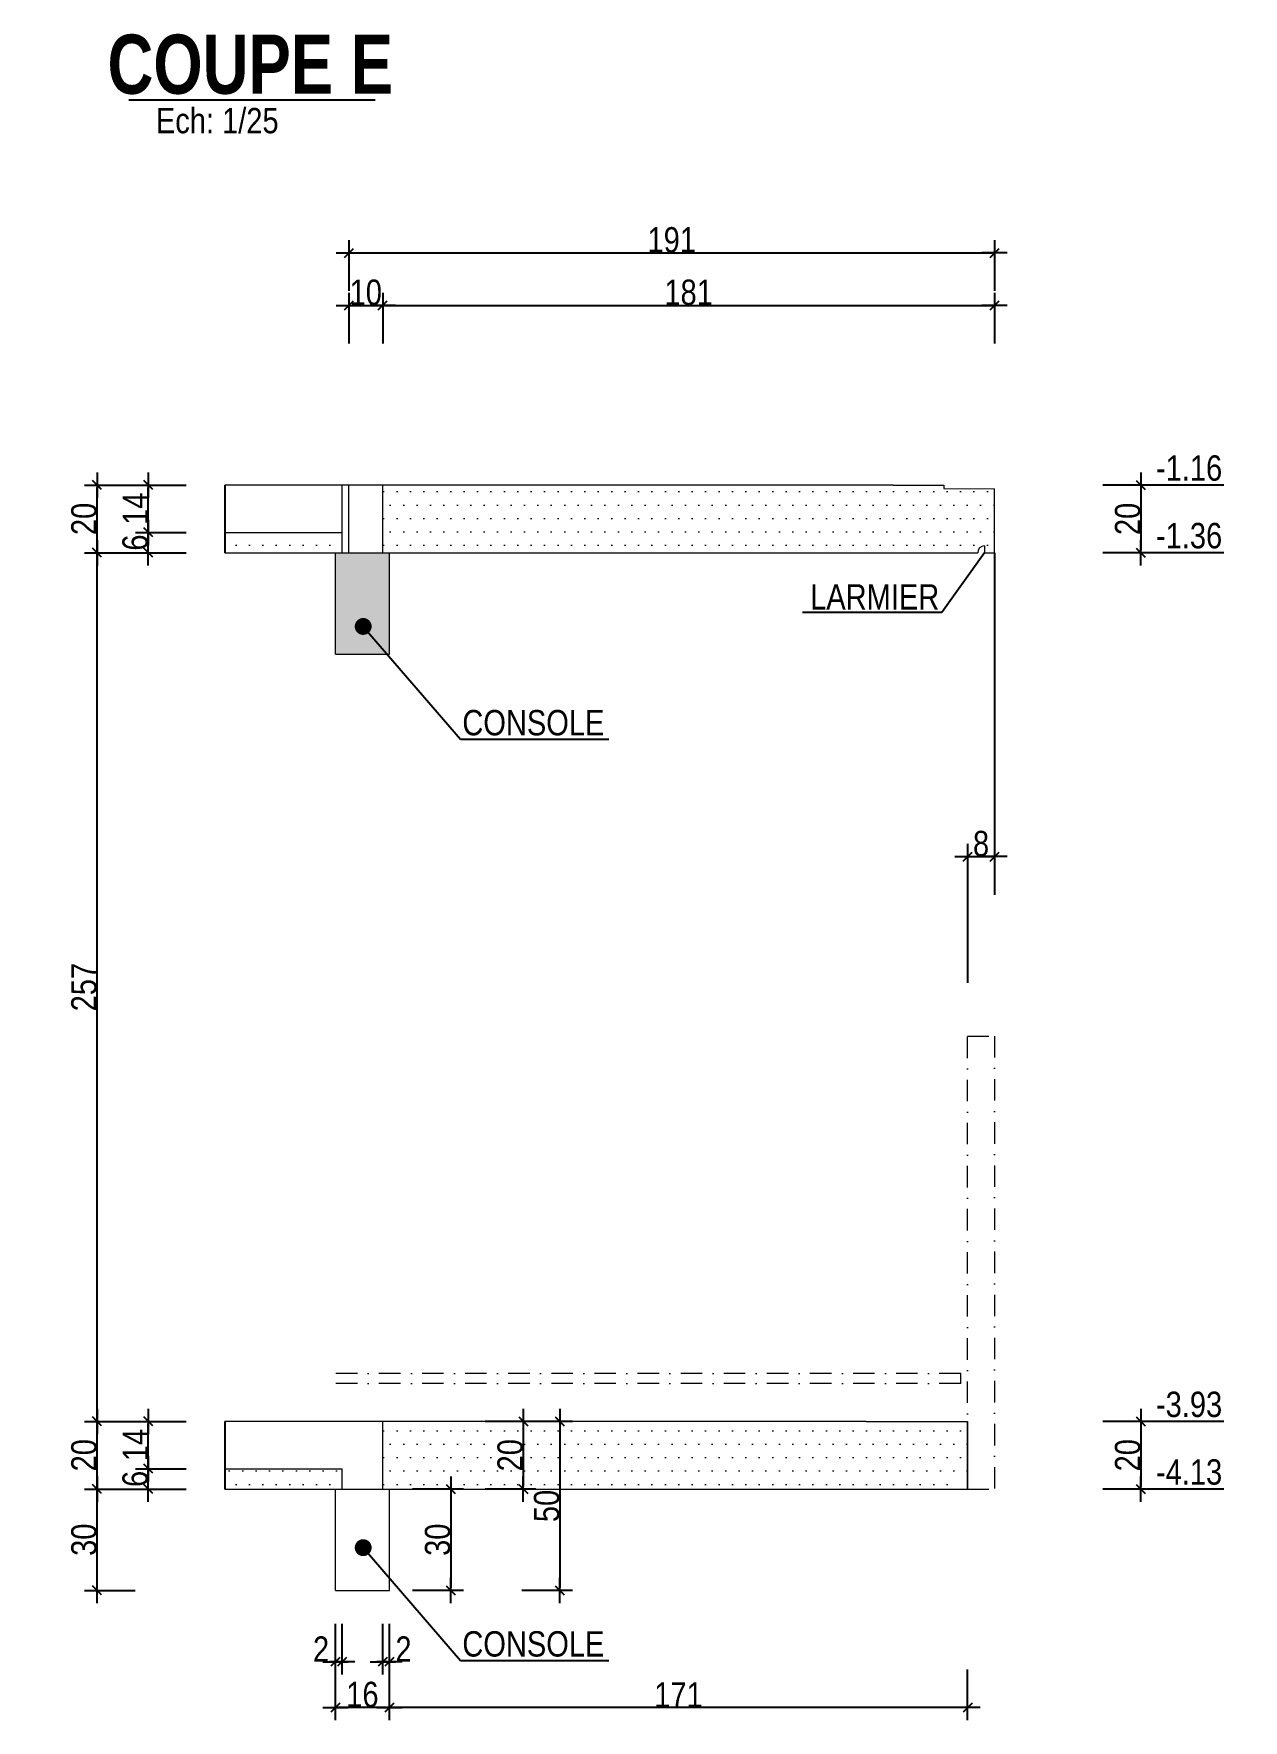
# Model space of a CAD drawing. Header units: millimetres. Extents: x 30537 to 37023, y -37354 to 0.
# Drawn here: x 34599 to 35315, y -35493 to -34495 of the extents above; entities that cross this region are included whole.
import ezdxf
from ezdxf.enums import TextEntityAlignment as Align

# ---------------------------------------------------------------- set-up
doc = ezdxf.new("R2010")
doc.units = ezdxf.units.MM
doc.linetypes.add('TIRETPTX2', pattern=[50.8, 25.4, -12.7, 0, -12.7])
for name, color, linetype in [('01_cote_gen', 4, 'Continuous'), ('01_linteaux', 2, 'Continuous'), ('01_poch_BN', 9, 'Continuous'), ('01_texte', 230, 'Continuous'), ('AA_COTES', 2, 'Continuous')]:
    doc.layers.add(name, color=color, linetype=linetype)
doc.layers.add('01_murs_coup', color=5, linetype='Continuous', lineweight=60)
doc.layers.add('01_tram_axes', color=2, linetype='TIRETPTX2', lineweight=9)
doc.styles.add('ARIAL NA', font='ARIALN.TTF')
doc.styles.add('impact', font='impact.ttf')
doc.styles.add('STYLE2', font='ARIALN.TTF')
doc.dimstyles.new('JB25', dxfattribs={"dimscale": 0.1, "dimtxt": 150, "dimasz": 15, "dimexe": 0.1, "dimexo": 0.1, "dimgap": 0.09, "dimtad": 1, "dimdec": 1, "dimlfac": 0.5, "dimdsep": 46, "dimtxsty": 'STYLE2', "dimblk1": 'BOND_G', "dimblk2": 'BOND_D', "dimsah": 1, "dimcen": 1.5, "dimdle": 0.01, "dimse1": 1, "dimse2": 1, "dimclrd": 4, "dimclre": 2, "dimclrt": 6, "dimazin": 2, "dimtfac": 2.333333, "dimtdec": 1, "dimtix": 1, "dimtmove": 2, "dimatfit": 3, "dimldrblk": 'BOND_G', "dimfxl": 1, "dimtolj": 1, "dimtzin": 0, "dimarcsym": 0})

# ---------------------------------------------------------------- blocks, each defined once
blk = doc.blocks.new('BOND_G')
at = {"layer": 'AA_COTES', "color": 0}
for p, q in [((0, -5), (0, 15)), ((5, 0), (-5, 0)), ((1.77, 1.77), (-1.77, -1.77))]:
    blk.add_line(p, q, dxfattribs=at)
blk = doc.blocks.new('BOND_D')
at = {"layer": 'AA_COTES', "color": 0}
for p, q in [((5, 0), (-5, 0)), ((-1.77, -1.77), (1.77, 1.77)), ((0, 5), (0, -15))]:
    blk.add_line(p, q, dxfattribs=at)
blk = doc.blocks.new('*D3997')
at = {"layer": '01_cote_gen', "color": 4, "lineweight": -2, "ltscale": 2, "transparency": 16777216}
blk.add_line((35253.89, -34763.87), (35253.89, -34800.87), dxfattribs=at)
at = {"layer": 'Defpoints', "color": 0, "ltscale": 2, "transparency": 16777216}
for p in [(35174.51, -34762.37), (35174.51, -34802.37), (35253.89, -34802.37)]:
    blk.add_point(p, dxfattribs=at)
at = {"layer": '01_cote_gen', "color": 4, "lineweight": -2, "ltscale": 2, "transparency": 16777216, "xscale": 1.5, "yscale": 1.5, "zscale": 1.5}
for name, p, rotation in [('BOND_G', (35253.89, -34762.37), 90), ('BOND_D', (35253.89, -34802.37), 270)]:
    blk.add_blockref(name, p, dxfattribs=dict(at, rotation=rotation))
at = {"layer": '01_cote_gen', "color": 6, "lineweight": 0, "ltscale": 2, "transparency": 16777216, "insert": (35246.22, -34782.37), "char_height": 15, "attachment_point": 5, "rotation": 90, "style": 'STYLE2'}
blk.add_mtext('\\A1;20', dxfattribs=at)
blk = doc.blocks.new('*D3998')
at = {"layer": '01_cote_gen', "color": 4, "lineweight": -2, "ltscale": 2, "transparency": 16777216}
blk.add_line((34806.91, -34656.03), (35165.91, -34656.03), dxfattribs=at)
at = {"layer": 'Defpoints', "color": 0, "ltscale": 2, "transparency": 16777216}
for p in [(35167.41, -34656.03), (35167.41, -34678.43), (34805.41, -34733.57)]:
    blk.add_point(p, dxfattribs=at)
at = {"layer": '01_cote_gen', "color": 4, "lineweight": -2, "ltscale": 2, "transparency": 16777216, "xscale": 1.5, "yscale": 1.5, "zscale": 1.5, "rotation": 180}
blk.add_blockref('BOND_G', (34805.41, -34656.03), dxfattribs=at)
at = {"layer": '01_cote_gen', "color": 4, "lineweight": -2, "ltscale": 2, "transparency": 16777216, "xscale": 1.5, "yscale": 1.5, "zscale": 1.5}
blk.add_blockref('BOND_D', (35167.41, -34656.03), dxfattribs=at)
at = {"layer": '01_cote_gen', "color": 6, "lineweight": 0, "ltscale": 2, "transparency": 16777216, "insert": (34986.41, -34648.36), "char_height": 15, "attachment_point": 5, "style": 'STYLE2'}
blk.add_mtext('\\A1;181', dxfattribs=at)
blk = doc.blocks.new('*D3999')
at = {"layer": '01_cote_gen', "color": 4, "lineweight": -2, "ltscale": 2, "transparency": 16777216}
blk.add_line((34786.91, -34656.03), (34803.91, -34656.03), dxfattribs=at)
at = {"layer": 'Defpoints', "color": 0, "ltscale": 2, "transparency": 16777216}
for p in [(34805.41, -34656.03), (34785.41, -34733.57), (34805.41, -34733.57)]:
    blk.add_point(p, dxfattribs=at)
at = {"layer": '01_cote_gen', "color": 4, "lineweight": -2, "ltscale": 2, "transparency": 16777216, "xscale": 1.5, "yscale": 1.5, "zscale": 1.5, "rotation": 180}
blk.add_blockref('BOND_G', (34785.41, -34656.03), dxfattribs=at)
at = {"layer": '01_cote_gen', "color": 4, "lineweight": -2, "ltscale": 2, "transparency": 16777216, "xscale": 1.5, "yscale": 1.5, "zscale": 1.5}
blk.add_blockref('BOND_D', (34805.41, -34656.03), dxfattribs=at)
at = {"layer": '01_cote_gen', "color": 6, "lineweight": 0, "ltscale": 2, "transparency": 16777216, "insert": (34795.41, -34648.36), "char_height": 15, "attachment_point": 5, "style": 'STYLE2'}
blk.add_mtext('\\A1;10', dxfattribs=at)
blk = doc.blocks.new('*D4000')
at = {"layer": '01_cote_gen', "color": 4, "lineweight": -2, "ltscale": 2, "transparency": 16777216}
blk.add_line((34786.91, -34625.01), (35165.91, -34625.01), dxfattribs=at)
at = {"layer": 'Defpoints', "color": 0, "ltscale": 2, "transparency": 16777216}
for p in [(35167.41, -34625.01), (35167.41, -34671.58), (34785.41, -34678.53)]:
    blk.add_point(p, dxfattribs=at)
at = {"layer": '01_cote_gen', "color": 4, "lineweight": -2, "ltscale": 2, "transparency": 16777216, "xscale": 1.5, "yscale": 1.5, "zscale": 1.5, "rotation": 180}
blk.add_blockref('BOND_G', (34785.41, -34625.01), dxfattribs=at)
at = {"layer": '01_cote_gen', "color": 4, "lineweight": -2, "ltscale": 2, "transparency": 16777216, "xscale": 1.5, "yscale": 1.5, "zscale": 1.5}
blk.add_blockref('BOND_D', (35167.41, -34625.01), dxfattribs=at)
at = {"layer": '01_cote_gen', "color": 6, "lineweight": 0, "ltscale": 2, "transparency": 16777216, "insert": (34976.41, -34617.34), "char_height": 15, "attachment_point": 5, "style": 'STYLE2'}
blk.add_mtext('\\A1;191', dxfattribs=at)
blk = doc.blocks.new('*D4323')
at = {"layer": '01_cote_gen', "color": 4, "lineweight": -2, "ltscale": 2, "transparency": 16777216}
blk.add_line((34807.91, -35485.7), (34778.91, -35485.7), dxfattribs=at)
at = {"layer": 'Defpoints', "color": 0, "ltscale": 2, "transparency": 16777216}
for p in [(34777.41, -35416.38), (34809.41, -35416.38), (34777.41, -35485.7)]:
    blk.add_point(p, dxfattribs=at)
at = {"layer": '01_cote_gen', "color": 4, "lineweight": -2, "ltscale": 2, "transparency": 16777216, "xscale": 1.5, "yscale": 1.5, "zscale": 1.5, "rotation": 180}
blk.add_blockref('BOND_D', (34777.41, -35485.7), dxfattribs=at)
at = {"layer": '01_cote_gen', "color": 4, "lineweight": -2, "ltscale": 2, "transparency": 16777216, "xscale": 1.5, "yscale": 1.5, "zscale": 1.5}
blk.add_blockref('BOND_G', (34809.41, -35485.7), dxfattribs=at)
at = {"layer": '01_cote_gen', "color": 6, "lineweight": 0, "ltscale": 2, "transparency": 16777216, "insert": (34793.41, -35478.03), "char_height": 15, "attachment_point": 5, "style": 'STYLE2'}
blk.add_mtext('\\A1;16', dxfattribs=at)
blk = doc.blocks.new('*D4324')
at = {"layer": '01_cote_gen', "color": 4, "lineweight": -2, "ltscale": 2, "transparency": 16777216}
blk.add_line((34807.91, -35458.62), (34806.91, -35458.62), dxfattribs=at)
at = {"layer": 'Defpoints', "color": 0, "ltscale": 2, "transparency": 16777216}
for p in [(34805.41, -35356.38), (34809.41, -35356.38), (34805.41, -35458.62)]:
    blk.add_point(p, dxfattribs=at)
at = {"layer": '01_cote_gen', "color": 4, "lineweight": -2, "ltscale": 2, "transparency": 16777216, "xscale": 1.5, "yscale": 1.5, "zscale": 1.5, "rotation": 180}
blk.add_blockref('BOND_D', (34805.41, -35458.62), dxfattribs=at)
at = {"layer": '01_cote_gen', "color": 4, "lineweight": -2, "ltscale": 2, "transparency": 16777216, "xscale": 1.5, "yscale": 1.5, "zscale": 1.5}
blk.add_blockref('BOND_G', (34809.41, -35458.62), dxfattribs=at)
at = {"layer": '01_cote_gen', "color": 6, "lineweight": 0, "ltscale": 2, "transparency": 16777216, "insert": (34817.72, -35451.08), "char_height": 15, "attachment_point": 5, "style": 'STYLE2'}
blk.add_mtext('\\A1;2', dxfattribs=at)
blk = doc.blocks.new('*D4325')
at = {"layer": '01_cote_gen', "color": 4, "lineweight": -2, "ltscale": 2, "transparency": 16777216}
blk.add_line((34779.91, -35458.62), (34778.91, -35458.62), dxfattribs=at)
at = {"layer": 'Defpoints', "color": 0, "ltscale": 2, "transparency": 16777216}
for p in [(34777.41, -35356.38), (34781.41, -35356.38), (34777.41, -35458.62)]:
    blk.add_point(p, dxfattribs=at)
at = {"layer": '01_cote_gen', "color": 4, "lineweight": -2, "ltscale": 2, "transparency": 16777216, "xscale": 1.5, "yscale": 1.5, "zscale": 1.5, "rotation": 180}
blk.add_blockref('BOND_D', (34777.41, -35458.62), dxfattribs=at)
at = {"layer": '01_cote_gen', "color": 4, "lineweight": -2, "ltscale": 2, "transparency": 16777216, "xscale": 1.5, "yscale": 1.5, "zscale": 1.5}
blk.add_blockref('BOND_G', (34781.41, -35458.62), dxfattribs=at)
at = {"layer": '01_cote_gen', "color": 6, "lineweight": 0, "ltscale": 2, "transparency": 16777216, "insert": (34768.95, -35451.08), "char_height": 15, "attachment_point": 5, "style": 'STYLE2'}
blk.add_mtext('\\A1;2', dxfattribs=at)
blk = doc.blocks.new('*D4326')
at = {"layer": '01_cote_gen', "color": 4, "lineweight": -2, "ltscale": 2, "transparency": 16777216}
blk.add_line((35149.91, -35485.7), (34810.91, -35485.7), dxfattribs=at)
at = {"layer": 'Defpoints', "color": 0, "ltscale": 2, "transparency": 16777216}
for p in [(35151.41, -35356.38), (34809.41, -35379.12), (34809.41, -35485.7)]:
    blk.add_point(p, dxfattribs=at)
at = {"layer": '01_cote_gen', "color": 4, "lineweight": -2, "ltscale": 2, "transparency": 16777216, "xscale": 1.5, "yscale": 1.5, "zscale": 1.5, "rotation": 180}
blk.add_blockref('BOND_D', (34809.41, -35485.7), dxfattribs=at)
at = {"layer": '01_cote_gen', "color": 4, "lineweight": -2, "ltscale": 2, "transparency": 16777216, "xscale": 1.5, "yscale": 1.5, "zscale": 1.5}
blk.add_blockref('BOND_G', (35151.41, -35485.7), dxfattribs=at)
at = {"layer": '01_cote_gen', "color": 6, "lineweight": 0, "ltscale": 2, "transparency": 16777216, "insert": (34980.41, -35478.16), "char_height": 15, "attachment_point": 5, "style": 'STYLE2'}
blk.add_mtext('\\A1;171', dxfattribs=at)
blk = doc.blocks.new('*D4001')
at = {"layer": '01_cote_gen', "color": 4, "lineweight": -2, "ltscale": 2, "transparency": 16777216}
blk.add_line((35253.89, -35317.88), (35253.89, -35354.88), dxfattribs=at)
at = {"layer": 'Defpoints', "color": 0, "ltscale": 2, "transparency": 16777216}
for p in [(35158.51, -35316.38), (35158.51, -35356.38), (35253.89, -35356.38)]:
    blk.add_point(p, dxfattribs=at)
at = {"layer": '01_cote_gen', "color": 4, "lineweight": -2, "ltscale": 2, "transparency": 16777216, "xscale": 1.5, "yscale": 1.5, "zscale": 1.5}
for name, p, rotation in [('BOND_G', (35253.89, -35316.38), 90), ('BOND_D', (35253.89, -35356.38), 270)]:
    blk.add_blockref(name, p, dxfattribs=dict(at, rotation=rotation))
at = {"layer": '01_cote_gen', "color": 6, "lineweight": 0, "ltscale": 2, "transparency": 16777216, "insert": (35246.22, -35336.38), "char_height": 15, "attachment_point": 5, "rotation": 90, "style": 'STYLE2'}
blk.add_mtext('\\A1;20', dxfattribs=at)
blk = doc.blocks.new('*D4002')
at = {"layer": '01_cote_gen', "color": 4, "lineweight": -2, "ltscale": 2, "transparency": 16777216}
blk.add_line((34666.7, -35354.88), (34666.7, -35345.88), dxfattribs=at)
at = {"layer": 'Defpoints', "color": 0, "ltscale": 2, "transparency": 16777216}
for p in [(34666.7, -35344.38), (34689.53, -35344.38), (34689.53, -35356.38)]:
    blk.add_point(p, dxfattribs=at)
at = {"layer": '01_cote_gen', "color": 4, "lineweight": -2, "ltscale": 2, "transparency": 16777216, "xscale": 1.5, "yscale": 1.5, "zscale": 1.5}
for name, p, rotation in [('BOND_D', (34666.7, -35344.38), 90), ('BOND_G', (34666.7, -35356.38), 270)]:
    blk.add_blockref(name, p, dxfattribs=dict(at, rotation=rotation))
at = {"layer": '01_cote_gen', "color": 6, "lineweight": 0, "ltscale": 2, "transparency": 16777216, "insert": (34659.03, -35350.38), "char_height": 15, "attachment_point": 5, "rotation": 90, "style": 'STYLE2'}
blk.add_mtext('\\A1;6', dxfattribs=at)
blk = doc.blocks.new('*D4003')
at = {"layer": '01_cote_gen', "color": 4, "lineweight": -2, "ltscale": 2, "transparency": 16777216}
blk.add_line((34666.7, -35342.88), (34666.7, -35317.88), dxfattribs=at)
at = {"layer": 'Defpoints', "color": 0, "ltscale": 2, "transparency": 16777216}
for p in [(34666.7, -35316.38), (34691.57, -35316.38), (34681.71, -35344.38)]:
    blk.add_point(p, dxfattribs=at)
at = {"layer": '01_cote_gen', "color": 4, "lineweight": -2, "ltscale": 2, "transparency": 16777216, "xscale": 1.5, "yscale": 1.5, "zscale": 1.5}
for name, p, rotation in [('BOND_D', (34666.7, -35316.38), 90), ('BOND_G', (34666.7, -35344.38), 270)]:
    blk.add_blockref(name, p, dxfattribs=dict(at, rotation=rotation))
at = {"layer": '01_cote_gen', "color": 6, "lineweight": 0, "ltscale": 2, "transparency": 16777216, "insert": (34659.16, -35330.38), "char_height": 15, "attachment_point": 5, "rotation": 90, "style": 'STYLE2'}
blk.add_mtext('\\A1;14', dxfattribs=at)
blk = doc.blocks.new('*D4327')
at = {"layer": '01_cote_gen', "color": 4, "lineweight": -2, "ltscale": 2, "transparency": 16777216}
blk.add_line((34888.56, -35317.88), (34888.56, -35354.88), dxfattribs=at)
at = {"layer": 'Defpoints', "color": 0, "ltscale": 2, "transparency": 16777216}
for p in [(34871.43, -35316.38), (34809.41, -35356.38), (34888.56, -35356.38)]:
    blk.add_point(p, dxfattribs=at)
at = {"layer": '01_cote_gen', "color": 4, "lineweight": -2, "ltscale": 2, "transparency": 16777216, "xscale": 1.5, "yscale": 1.5, "zscale": 1.5}
for name, p, rotation in [('BOND_G', (34888.56, -35316.38), 90), ('BOND_D', (34888.56, -35356.38), 270)]:
    blk.add_blockref(name, p, dxfattribs=dict(at, rotation=rotation))
at = {"layer": '01_cote_gen', "color": 6, "lineweight": 0, "ltscale": 2, "transparency": 16777216, "insert": (34880.89, -35336.38), "char_height": 15, "attachment_point": 5, "rotation": 90, "style": 'STYLE2'}
blk.add_mtext('\\A1;20', dxfattribs=at)
blk = doc.blocks.new('*D4328')
at = {"layer": '01_cote_gen', "color": 4, "lineweight": -2, "ltscale": 2, "transparency": 16777216}
blk.add_line((34845.64, -35357.88), (34845.64, -35414.88), dxfattribs=at)
at = {"layer": 'Defpoints', "color": 0, "ltscale": 2, "transparency": 16777216}
for p in [(34830.96, -35356.38), (34809.41, -35416.38), (34845.64, -35416.38)]:
    blk.add_point(p, dxfattribs=at)
at = {"layer": '01_cote_gen', "color": 4, "lineweight": -2, "ltscale": 2, "transparency": 16777216, "xscale": 1.5, "yscale": 1.5, "zscale": 1.5}
for name, p, rotation in [('BOND_G', (34845.64, -35356.38), 90), ('BOND_D', (34845.64, -35416.38), 270)]:
    blk.add_blockref(name, p, dxfattribs=dict(at, rotation=rotation))
at = {"layer": '01_cote_gen', "color": 6, "lineweight": 0, "ltscale": 2, "transparency": 16777216, "insert": (34837.97, -35386.38), "char_height": 15, "attachment_point": 5, "rotation": 90, "style": 'STYLE2'}
blk.add_mtext('\\A1;30', dxfattribs=at)
blk = doc.blocks.new('*D4329')
at = {"layer": '01_cote_gen', "color": 4, "lineweight": -2, "ltscale": 2, "transparency": 16777216}
blk.add_line((34910.14, -35317.88), (34910.14, -35414.88), dxfattribs=at)
at = {"layer": 'Defpoints', "color": 0, "ltscale": 2, "transparency": 16777216}
for p in [(34901.72, -35316.38), (34853.14, -35416.38), (34910.14, -35416.38)]:
    blk.add_point(p, dxfattribs=at)
at = {"layer": '01_cote_gen', "color": 4, "lineweight": -2, "ltscale": 2, "transparency": 16777216, "xscale": 1.5, "yscale": 1.5, "zscale": 1.5}
for name, p, rotation in [('BOND_G', (34910.14, -35316.38), 90), ('BOND_D', (34910.14, -35416.38), 270)]:
    blk.add_blockref(name, p, dxfattribs=dict(at, rotation=rotation))
at = {"layer": '01_cote_gen', "color": 6, "lineweight": 0, "ltscale": 2, "transparency": 16777216, "insert": (34902.47, -35366.38), "char_height": 15, "attachment_point": 5, "rotation": 90, "style": 'STYLE2'}
blk.add_mtext('\\A1;50', dxfattribs=at)
blk = doc.blocks.new('*D4004')
at = {"layer": '01_cote_gen', "color": 4, "lineweight": -2, "ltscale": 2, "transparency": 16777216}
blk.add_line((34636.4, -35354.88), (34636.4, -35317.88), dxfattribs=at)
at = {"layer": 'Defpoints', "color": 0, "ltscale": 2, "transparency": 16777216}
for p in [(34636.4, -35316.38), (34689.2, -35316.38), (34689.2, -35356.38)]:
    blk.add_point(p, dxfattribs=at)
at = {"layer": '01_cote_gen', "color": 4, "lineweight": -2, "ltscale": 2, "transparency": 16777216, "xscale": 1.5, "yscale": 1.5, "zscale": 1.5}
for name, p, rotation in [('BOND_D', (34636.4, -35316.38), 90), ('BOND_G', (34636.4, -35356.38), 270)]:
    blk.add_blockref(name, p, dxfattribs=dict(at, rotation=rotation))
at = {"layer": '01_cote_gen', "color": 6, "lineweight": 0, "ltscale": 2, "transparency": 16777216, "insert": (34628.73, -35336.38), "char_height": 15, "attachment_point": 5, "rotation": 90, "style": 'STYLE2'}
blk.add_mtext('\\A1;20', dxfattribs=at)
blk = doc.blocks.new('*D4332')
at = {"layer": '01_cote_gen', "color": 4, "lineweight": -2, "ltscale": 0.1, "transparency": 16777216}
blk.add_line((35152.91, -34982.21), (35165.91, -34982.21), dxfattribs=at)
at = {"layer": 'Defpoints', "color": 0, "ltscale": 0.1, "transparency": 16777216}
for p in [(35167.41, -34982.21), (35151.41, -35088.38), (35167.41, -35088.38)]:
    blk.add_point(p, dxfattribs=at)
at = {"layer": '01_cote_gen', "color": 4, "lineweight": -2, "ltscale": 0.1, "transparency": 16777216, "xscale": 1.5, "yscale": 1.5, "zscale": 1.5, "rotation": 180}
blk.add_blockref('BOND_G', (35151.41, -34982.21), dxfattribs=at)
at = {"layer": '01_cote_gen', "color": 4, "lineweight": -2, "ltscale": 0.1, "transparency": 16777216, "xscale": 1.5, "yscale": 1.5, "zscale": 1.5}
blk.add_blockref('BOND_D', (35167.41, -34982.21), dxfattribs=at)
at = {"layer": '01_cote_gen', "color": 6, "ltscale": 0.1, "transparency": 16777216, "insert": (35159.41, -34974.54), "char_height": 15, "attachment_point": 5, "style": 'STYLE2'}
blk.add_mtext('\\A1;8', dxfattribs=at)
blk = doc.blocks.new('*D4005')
at = {"layer": '01_cote_gen', "color": 4, "lineweight": -2, "ltscale": 0.1, "transparency": 16777216}
blk.add_line((34636.4, -35414.88), (34636.4, -35357.88), dxfattribs=at)
at = {"layer": 'Defpoints', "color": 0, "ltscale": 0.1, "transparency": 16777216}
for p in [(34636.4, -35356.38), (34740.29, -35356.38), (34758.65, -35416.38)]:
    blk.add_point(p, dxfattribs=at)
at = {"layer": '01_cote_gen', "color": 4, "lineweight": -2, "ltscale": 0.1, "transparency": 16777216, "xscale": 1.5, "yscale": 1.5, "zscale": 1.5}
for name, p, rotation in [('BOND_D', (34636.4, -35356.38), 90), ('BOND_G', (34636.4, -35416.38), 270)]:
    blk.add_blockref(name, p, dxfattribs=dict(at, rotation=rotation))
at = {"layer": '01_cote_gen', "color": 6, "ltscale": 0.1, "transparency": 16777216, "insert": (34628.73, -35386.38), "char_height": 15, "attachment_point": 5, "rotation": 90, "style": 'STYLE2'}
blk.add_mtext('\\A1;30', dxfattribs=at)
blk = doc.blocks.new('*D4006')
at = {"layer": '01_cote_gen', "color": 4, "lineweight": -2, "ltscale": 0.1, "transparency": 16777216}
blk.add_line((34636.4, -35314.88), (34636.4, -34803.87), dxfattribs=at)
at = {"layer": 'Defpoints', "color": 0, "ltscale": 0.1, "transparency": 16777216}
for p in [(34636.4, -34802.37), (34693.27, -34802.37), (34643.9, -35316.38)]:
    blk.add_point(p, dxfattribs=at)
at = {"layer": '01_cote_gen', "color": 4, "lineweight": -2, "ltscale": 0.1, "transparency": 16777216, "xscale": 1.5, "yscale": 1.5, "zscale": 1.5}
for name, p, rotation in [('BOND_D', (34636.4, -34802.37), 90), ('BOND_G', (34636.4, -35316.38), 270)]:
    blk.add_blockref(name, p, dxfattribs=dict(at, rotation=rotation))
at = {"layer": '01_cote_gen', "color": 6, "ltscale": 0.1, "transparency": 16777216, "insert": (34628.73, -35059.38), "char_height": 15, "attachment_point": 5, "rotation": 90, "style": 'STYLE2'}
blk.add_mtext('\\A1;257', dxfattribs=at)
blk = doc.blocks.new('*D4333')
at = {"layer": '01_cote_gen', "color": 4, "lineweight": -2, "ltscale": 0.1, "transparency": 16777216}
blk.add_line((34636.4, -34800.87), (34636.4, -34763.87), dxfattribs=at)
at = {"layer": 'Defpoints', "color": 0, "ltscale": 0.1, "transparency": 16777216}
for p in [(34636.4, -34762.37), (34712.03, -34762.37), (34712.03, -34802.37)]:
    blk.add_point(p, dxfattribs=at)
at = {"layer": '01_cote_gen', "color": 4, "lineweight": -2, "ltscale": 0.1, "transparency": 16777216, "xscale": 1.5, "yscale": 1.5, "zscale": 1.5}
for name, p, rotation in [('BOND_D', (34636.4, -34762.37), 90), ('BOND_G', (34636.4, -34802.37), 270)]:
    blk.add_blockref(name, p, dxfattribs=dict(at, rotation=rotation))
at = {"layer": '01_cote_gen', "color": 6, "ltscale": 0.1, "transparency": 16777216, "insert": (34628.73, -34782.37), "char_height": 15, "attachment_point": 5, "rotation": 90, "style": 'STYLE2'}
blk.add_mtext('\\A1;20', dxfattribs=at)
blk = doc.blocks.new('*D4334')
at = {"layer": '01_cote_gen', "color": 4, "lineweight": -2, "ltscale": 0.1, "transparency": 16777216}
blk.add_line((34666.7, -34800.87), (34666.7, -34791.87), dxfattribs=at)
at = {"layer": 'Defpoints', "color": 0, "ltscale": 0.1, "transparency": 16777216}
for p in [(34666.7, -34790.37), (34712.03, -34790.37), (34712.03, -34802.37)]:
    blk.add_point(p, dxfattribs=at)
at = {"layer": '01_cote_gen', "color": 4, "lineweight": -2, "ltscale": 0.1, "transparency": 16777216, "xscale": 1.5, "yscale": 1.5, "zscale": 1.5}
for name, p, rotation in [('BOND_D', (34666.7, -34790.37), 90), ('BOND_G', (34666.7, -34802.37), 270)]:
    blk.add_blockref(name, p, dxfattribs=dict(at, rotation=rotation))
at = {"layer": '01_cote_gen', "color": 6, "ltscale": 0.1, "transparency": 16777216, "insert": (34659.03, -34796.37), "char_height": 15, "attachment_point": 5, "rotation": 90, "style": 'STYLE2'}
blk.add_mtext('\\A1;6', dxfattribs=at)
blk = doc.blocks.new('*D4007')
at = {"layer": '01_cote_gen', "color": 4, "lineweight": -2, "ltscale": 0.1, "transparency": 16777216}
blk.add_line((34666.7, -34788.87), (34666.7, -34763.87), dxfattribs=at)
at = {"layer": 'Defpoints', "color": 0, "ltscale": 0.1, "transparency": 16777216}
for p in [(34666.7, -34762.37), (34712.03, -34762.37), (34712.03, -34790.37)]:
    blk.add_point(p, dxfattribs=at)
at = {"layer": '01_cote_gen', "color": 4, "lineweight": -2, "ltscale": 0.1, "transparency": 16777216, "xscale": 1.5, "yscale": 1.5, "zscale": 1.5}
for name, p, rotation in [('BOND_D', (34666.7, -34762.37), 90), ('BOND_G', (34666.7, -34790.37), 270)]:
    blk.add_blockref(name, p, dxfattribs=dict(at, rotation=rotation))
at = {"layer": '01_cote_gen', "color": 6, "ltscale": 0.1, "transparency": 16777216, "insert": (34659.16, -34776.37), "char_height": 15, "attachment_point": 5, "rotation": 90, "style": 'STYLE2'}
blk.add_mtext('\\A1;14', dxfattribs=at)
blk = doc.blocks.new('*D4015')
at = {"layer": '01_cote_gen', "color": 4, "lineweight": -2, "ltscale": 0.1, "transparency": 16777216}
blk.add_line((35451.91, -34750.67), (35451.91, -34631.67), dxfattribs=at)
at = {"layer": 'Defpoints', "color": 0, "ltscale": 0.1, "transparency": 16777216}
for p in [(33952.36, -34630.17), (35451.91, -34630.17), (35501.98, -34752.17)]:
    blk.add_point(p, dxfattribs=at)
at = {"layer": '01_cote_gen', "color": 4, "lineweight": -2, "ltscale": 0.1, "transparency": 16777216, "xscale": 1.5, "yscale": 1.5, "zscale": 1.5}
for name, p, rotation in [('BOND_D', (35451.91, -34630.17), 90), ('BOND_G', (35451.91, -34752.17), 270)]:
    blk.add_blockref(name, p, dxfattribs=dict(at, rotation=rotation))
at = {"layer": '01_cote_gen', "color": 6, "ltscale": 0.1, "transparency": 16777216, "insert": (35444.25, -34691.17), "char_height": 15, "attachment_point": 5, "rotation": 90, "style": 'STYLE2'}
blk.add_mtext('\\A1;61', dxfattribs=at)

msp = doc.modelspace()

# ---------------------------------------------------------------- hatches: boundary and pattern name
at = {"layer": '01_linteaux', "lineweight": 0}
h = msp.add_hatch(dxfattribs=at)
h.set_pattern_fill('DOTS', color=256, scale=5)
h.paths.add_polyline_path([(34781.41, -34790.37), (34712.03, -34790.37), (34712.03, -34802.37), (34781.41, -34802.37)])
edge = h.paths.add_edge_path()
edge.add_line((35169.41, -34764.66), (35139.41, -34764.37))
edge.add_line((35139.41, -34764.37), (35139.41, -34762.37))
edge.add_line((35139.41, -34762.37), (35109.41, -34762.37))
edge.add_line((35109.41, -34762.37), (35105.41, -34762.37))
edge.add_line((35105.41, -34762.37), (34805.41, -34762.37))
edge.add_line((34805.41, -34762.37), (34805.41, -34802.37))
edge.add_line((34805.41, -34802.37), (35159.41, -34802.37))
edge.add_arc((35163.41, -34802.37), 4, 90, 180, ccw=False)
edge.add_line((35163.41, -34798.37), (35163.41, -34802.37))
edge.add_line((35163.41, -34802.37), (35169.41, -34802.37))
edge.add_line((35169.41, -34802.37), (35169.41, -34764.66))
h = msp.add_hatch(dxfattribs=at)
h.set_pattern_fill('DOTS', color=256, scale=5)
h.paths.add_polyline_path([(34781.41, -35344.38), (34712.03, -35344.38), (34712.03, -35356.38), (34781.41, -35356.38)])
edge = h.paths.add_edge_path()
edge.add_line((35151.41, -35316.38), (35093.41, -35316.38))
edge.add_line((35093.41, -35316.38), (35089.41, -35316.38))
edge.add_line((35089.41, -35316.38), (34805.41, -35316.38))
edge.add_line((34805.41, -35316.38), (34805.41, -35356.38))
edge.add_line((34805.41, -35356.38), (35143.41, -35356.38))
edge.add_arc((35147.41, -35356.38), 4, 90, 180, ccw=False)
edge.add_line((35147.41, -35352.38), (35147.41, -35356.38))
edge.add_line((35147.41, -35356.38), (35151.41, -35356.38))
edge.add_line((35151.41, -35356.38), (35151.41, -35316.38))
at = {"layer": '01_poch_BN', "ltscale": 0.5}
h = msp.add_hatch(color=256, dxfattribs=at)
h.dxf.hatch_style = 1
h.paths.add_polyline_path([(34809.41, -34802.37), (34777.41, -34802.37), (34777.41, -34862.37), (34808, -34862.37), (34795.52, -34847.88, -0.641643), (34791.38, -34845.99, -1), (34796.38, -34845.99, -0.218292), (34795.52, -34847.88), (34808, -34862.37), (34809.41, -34862.37)])

# ---------------------------------------------------------------- linework, layer by layer
at = {"layer": '01_linteaux', "lineweight": 0}
for p, q in [((34781.41, -34790.37), (34781.41, -34762.37)), ((34785.41, -34802.37), (34785.41, -34762.37)), ((34805.41, -34790.37), (34805.41, -34762.37))]:
    msp.add_line(p, q, dxfattribs=at)
at = {"layer": '01_murs_coup', "linetype": 'Continuous', "lineweight": 0}
for p, q in [((35107.41, -34762.37), (34712.03, -34762.37)), ((35107.41, -34762.37), (35137.41, -34762.37)), ((35137.41, -34762.37), (35137.41, -34764.37)), ((35137.41, -34762.37), (35137.41, -34764.37)), ((35137.41, -34764.37), (35167.41, -34764.66)), ((35137.41, -34764.37), (35167.41, -34764.66)), ((35167.41, -34802.37), (35167.41, -34764.66)), ((34712.03, -34790.37), (34781.41, -34790.37)), ((34781.41, -34802.37), (34781.41, -34790.37)), ((34805.41, -34802.37), (34805.41, -34790.37)), ((34712.03, -34802.37), (35157.41, -34802.37)), ((34777.41, -34862.37), (34777.41, -34802.37)), ((34809.41, -34862.37), (34809.41, -34802.37)), ((35161.41, -34798.37), (35161.41, -34802.37)), ((35161.41, -34802.37), (35167.41, -34802.37)), ((34777.41, -34862.37), (34809.41, -34862.37)), ((35091.41, -35316.38), (34712.03, -35316.38)), ((34805.41, -35356.38), (34805.41, -35316.38)), ((35091.41, -35316.38), (35151.41, -35316.38)), ((35151.41, -35356.38), (35151.41, -35316.38)), ((35151.41, -35316.38), (35151.41, -35356.38)), ((34712.03, -35344.38), (34781.41, -35344.38)), ((34781.41, -35356.38), (34781.41, -35344.38)), ((34712.03, -35356.38), (35151.41, -35356.38)), ((34777.41, -35416.38), (34777.41, -35356.38)), ((34809.41, -35416.38), (34809.41, -35356.38)), ((34777.41, -35416.38), (34809.41, -35416.38))]:
    msp.add_line(p, q, dxfattribs=at)
msp.add_arc((35161.41, -34802.37), 4, 90, 180, dxfattribs=at)
at = {"layer": '01_poch_BN', "ltscale": 0.1}
for p, q in [((34712.03, -34762.37), (34712.03, -34790.37)), ((34712.03, -34790.37), (34712.03, -34802.37)), ((34712.03, -35316.38), (34712.03, -35344.38)), ((34712.03, -35344.38), (34712.03, -35356.38))]:
    msp.add_line(p, q, dxfattribs=at)
at = {"layer": '01_texte'}
for p, q in [((34655.27, -34534.4), (34800.87, -34534.4)), ((35303.07, -34762.37), (35261.39, -34762.37)), ((35161.41, -34802.37), (35136.24, -34837.67)), ((35167.41, -34802.37), (35167.41, -34974.71)), ((35303.07, -34802.37), (35261.39, -34802.37)), ((34793.88, -34845.99), (34851.36, -34912.71)), ((35136.24, -34837.67), (35053.73, -34837.67)), ((34851.36, -34912.71), (34939.29, -34912.71)), ((35151.41, -35004.71), (35151.41, -35056.88)), ((35303.07, -35316.38), (35261.39, -35316.38)), ((35303.07, -35356.38), (35261.39, -35356.38)), ((34793.88, -35391.06), (34851.36, -35457.79)), ((34851.36, -35457.79), (34939.29, -35457.79))]:
    msp.add_line(p, q, dxfattribs=at)
at = {"layer": '01_texte', "const_width": 5}
for points in [[(34791.38, -34845.99, 1), (34796.38, -34845.99, 1)], [(34791.38, -35391.06, 1), (34796.38, -35391.06, 1)]]:
    msp.add_lwpolyline(points, format="xyb", close=True, dxfattribs=at)
at = {"layer": '01_tram_axes', "ltscale": 0.5}
for p, q in [((35151.41, -35356.38), (35151.41, -35088.38)), ((35151.41, -35088.38), (35167.41, -35088.38)), ((35167.41, -35088.38), (35167.41, -35356.38)), ((35147.41, -35287.98), (34771.41, -35287.98)), ((35147.41, -35293.98), (34771.41, -35293.98)), ((35147.41, -35293.98), (35147.41, -35287.98)), ((35147.41, -35293.98), (35147.41, -35287.98)), ((35151.41, -35356.38), (35167.41, -35356.38))]:
    msp.add_line(p, q, dxfattribs=at)

# ---------------------------------------------------------------- texts
at = {"layer": '01_texte', "style": 'impact'}
msp.add_text('COUPE E', height=35, dxfattribs=at).set_placement((34727.08, -34513.3), align=Align.MIDDLE)
at = {"layer": '01_texte'}
for s, style, p in [('Ech: 1/25', 'STYLE2', (34671.23, -34554.19)), ('-1.16', 'ARIAL NA', (35262.91, -34759.76)), ('-1.36', 'ARIAL NA', (35262.91, -34799.76)), ('LARMIER', 'ARIAL NA', (35058.32, -34835.98)), ('CONSOLE', 'STYLE2', (34852.54, -34910.43)), ('-3.93', 'ARIAL NA', (35262.91, -35313.76)), ('-4.13', 'ARIAL NA', (35262.91, -35353.76)), ('CONSOLE', 'STYLE2', (34852.54, -35455.5))]:
    msp.add_text(s, height=15, dxfattribs=dict(at, style=style)).set_placement(p)

# ---------------------------------------------------------------- dimensions: what is measured, and where the dimension line sits
at = {"layer": '01_cote_gen', "lineweight": 0, "ltscale": 2}
for base, p1, p2, picture, middle in [((35167.41, -34625.01), (34785.41, -34678.53), (35167.41, -34671.58), '*D4000', (34976.41, -34617.34)), ((34805.41, -34656.03), (34785.41, -34733.57), (34805.41, -34733.57), '*D3999', (34795.41, -34648.36)), ((35167.41, -34656.03), (34805.41, -34733.57), (35167.41, -34678.43), '*D3998', (34986.41, -34648.36)), ((34809.41, -35485.7), (35151.41, -35356.38), (34809.41, -35379.12), '*D4326', (34980.41, -35478.16)), ((34777.41, -35485.7), (34809.41, -35416.38), (34777.41, -35416.38), '*D4323', (34793.41, -35478.03))]:
    dim = msp.add_linear_dim(base=base, p1=p1, p2=p2, dimstyle='JB25', dxfattribs=at)
    dim.commit()
    dim.dimension.update_dxf_attribs({"geometry": picture, "text_midpoint": middle})
at = {"layer": '01_cote_gen', "ltscale": 0.1}
for base, p1, p2, picture, middle in [((35451.91, -34630.17), (35501.98, -34752.17), (33952.36, -34630.17), '*D4015', (35444.25, -34691.17)), ((34636.4, -34762.37), (34712.03, -34802.37), (34712.03, -34762.37), '*D4333', (34628.73, -34782.37)), ((34666.7, -34762.37), (34712.03, -34790.37), (34712.03, -34762.37), '*D4007', (34659.16, -34776.37)), ((34666.7, -34790.37), (34712.03, -34802.37), (34712.03, -34790.37), '*D4334', (34659.03, -34796.37)), ((34636.4, -34802.37), (34643.9, -35316.38), (34693.27, -34802.37), '*D4006', (34628.73, -35059.38)), ((34636.4, -35356.38), (34758.65, -35416.38), (34740.29, -35356.38), '*D4005', (34628.73, -35386.38))]:
    dim = msp.add_linear_dim(base=base, p1=p1, p2=p2, angle=90, dimstyle='JB25', dxfattribs=at)
    dim.commit()
    dim.dimension.update_dxf_attribs({"geometry": picture, "text_midpoint": middle})
at = {"layer": '01_cote_gen', "lineweight": 0, "ltscale": 2}
for base, p1, p2, picture, middle in [((35253.89, -34802.37), (35174.51, -34762.37), (35174.51, -34802.37), '*D3997', (35246.22, -34782.37)), ((34636.4, -35316.38), (34689.2, -35356.38), (34689.2, -35316.38), '*D4004', (34628.73, -35336.38)), ((34666.7, -35316.38), (34681.71, -35344.38), (34691.57, -35316.38), '*D4003', (34659.16, -35330.38)), ((34888.56, -35356.38), (34871.43, -35316.38), (34809.41, -35356.38), '*D4327', (34880.89, -35336.38)), ((34910.14, -35416.38), (34901.72, -35316.38), (34853.14, -35416.38), '*D4329', (34902.47, -35366.38)), ((35253.89, -35356.38), (35158.51, -35316.38), (35158.51, -35356.38), '*D4001', (35246.22, -35336.38)), ((34666.7, -35344.38), (34689.53, -35356.38), (34689.53, -35344.38), '*D4002', (34659.03, -35350.38)), ((34845.64, -35416.38), (34830.96, -35356.38), (34809.41, -35416.38), '*D4328', (34837.97, -35386.38))]:
    dim = msp.add_linear_dim(base=base, p1=p1, p2=p2, angle=90, dimstyle='JB25', dxfattribs=at)
    dim.commit()
    dim.dimension.update_dxf_attribs({"geometry": picture, "text_midpoint": middle})
at = {"layer": '01_cote_gen', "ltscale": 0.1}
dim = msp.add_linear_dim(base=(35167.41, -34982.21), p1=(35151.41, -35088.38), p2=(35167.41, -35088.38), dimstyle='JB25', dxfattribs=at)
dim.commit()
dim.dimension.update_dxf_attribs({"geometry": '*D4332', "text_midpoint": (35159.41, -34974.54)})
at = {"layer": '01_cote_gen', "lineweight": 0, "ltscale": 2}
for base, p1, p2, picture, middle in [((34777.41, -35458.62), (34781.41, -35356.38), (34777.41, -35356.38), '*D4325', (34768.95, -35451.08)), ((34805.41, -35458.62), (34809.41, -35356.38), (34805.41, -35356.38), '*D4324', (34817.72, -35451.08))]:
    dim = msp.add_linear_dim(base=base, p1=p1, p2=p2, dimstyle='JB25', dxfattribs=at)
    dim.commit()
    dim.dimension.update_dxf_attribs({"geometry": picture, "text_midpoint": middle, "dimtype": 160})

doc.saveas('drawing.dxf')
